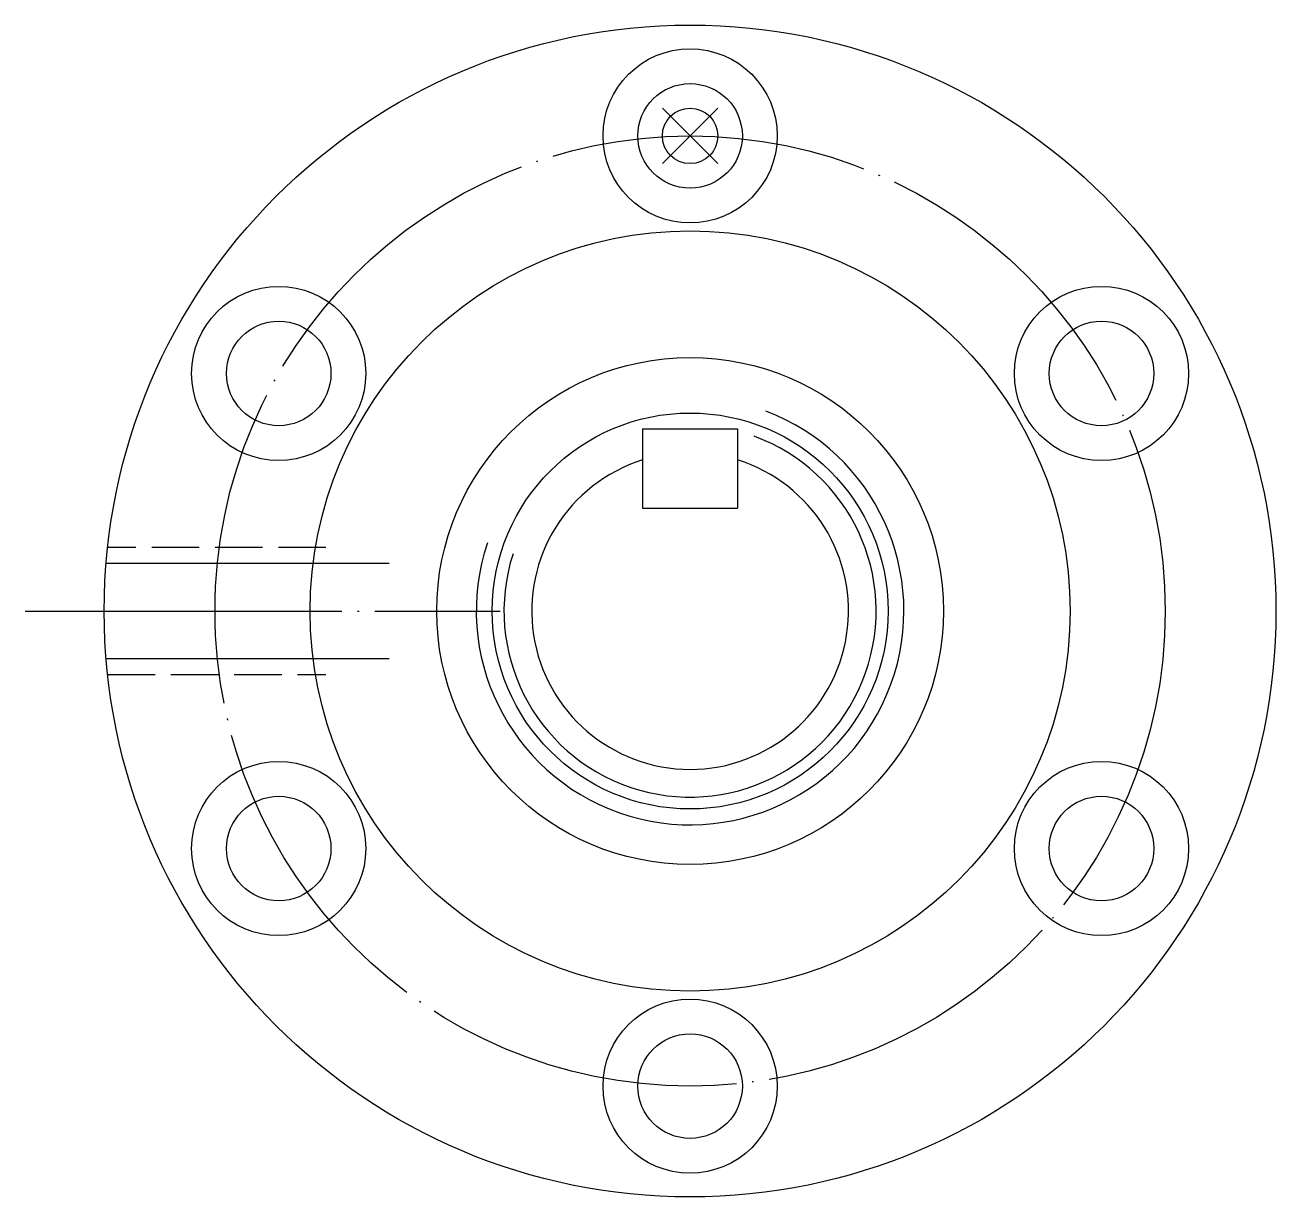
# Model space of a CAD drawing. Extents: x 360.1 to 439.1, y 804.6 to 878.6.
import ezdxf

# ---------------------------------------------------------------- set-up
doc = ezdxf.new("R2010")
doc.units = 0
doc.header["$MEASUREMENT"] = 0
doc.linetypes.add('CENTER', pattern=[22, 20, -1, 0, -1])
doc.linetypes.add('DASHED', pattern=[4, 3, -1])
doc.layers.get('0').update_dxf_attribs({"linetype": 'CONTINUOUS'})
doc.layers.add('$PARTREF_BOM', color=7, linetype='CONTINUOUS')
doc.styles.get("Standard").update_dxf_attribs({"font": 'txt.shx', "bigfont": 'chineset.shx'})

# ---------------------------------------------------------------- blocks, each defined once
blk = doc.blocks.new('PARTREF')
at = {"layer": '$PARTREF_BOM', "color": 2}
for p, q in [((-1.75, -1.75), (1.75, 1.75)), ((-1.75, 1.75), (1.75, -1.75))]:
    blk.add_line(p, q, dxfattribs=at)
blk.add_circle((0, 0), 1.75, dxfattribs=at)
at = {"layer": '$PARTREF_BOM', "color": 2, "flags": 1}
for tag, p in [('TAG15', (5.594, -4.742)), ('TAG5', (-16.086, -4.95)), ('TAG10', (-5.651, -4.998)), ('TAG14', (5.594, -8.742)), ('TAG4', (-16.086, -8.95)), ('TAG9', (-5.651, -8.998)), ('TAG13', (5.594, -12.742)), ('TAG3', (-16.086, -12.95)), ('TAG8', (-5.651, -12.998)), ('TAG2', (-16.086, -16.95)), ('TAG7', (-5.651, -16.998)), ('TAG12', (5.594, -16.742)), ('TAG1', (-16.086, -20.95)), ('TAG6', (-5.651, -20.998)), ('TAG11', (5.594, -20.742))]:
    blk.add_attdef(tag, p, '', height=2.5, dxfattribs=at)

msp = doc.modelspace()

# ---------------------------------------------------------------- linework, layer by layer
at = {"color": 7, "linetype": 'CONTINUOUS'}
for p, q in [((399.143, 853.146), (405.143, 853.146)), ((399.143, 853.146), (399.143, 848.146)), ((405.143, 853.146), (405.143, 848.146)), ((399.143, 848.146), (405.143, 848.146)), ((383.143, 844.646), (365.264, 844.646)), ((365.264, 838.646), (383.143, 838.646))]:
    msp.add_line(p, q, dxfattribs=at)
at = {"color": 3, "linetype": 'DASHED'}
for p, q in [((379.143, 845.646), (365.36, 845.646)), ((365.36, 837.646), (379.143, 837.646))]:
    msp.add_line(p, q, dxfattribs=at)
at = {"color": 1, "linetype": 'CENTER'}
msp.add_line((360.143, 841.646), (390.143, 841.646), dxfattribs=at)
at = {"color": 7, "linetype": 'CONTINUOUS'}
for centre, radius in [((402.143, 841.646), 37), ((402.143, 871.646), 5.5), ((402.143, 871.646), 3.3), ((402.143, 841.646), 24), ((376.162, 856.646), 5.5), ((428.123, 856.646), 5.5), ((376.162, 856.646), 3.3), ((428.123, 856.646), 3.3), ((402.143, 841.646), 16), ((402.143, 841.646), 16), ((402.143, 841.646), 12.5), ((376.162, 826.646), 5.5), ((428.123, 826.646), 5.5), ((376.162, 826.646), 3.3), ((428.123, 826.646), 3.3), ((402.143, 811.646), 5.5), ((402.143, 811.646), 3.3)]:
    msp.add_circle(centre, radius, dxfattribs=at)
at = {"color": 1, "linetype": 'CENTER'}
msp.add_circle((402.143, 841.646), 30, dxfattribs=at)
at = {"color": 7, "linetype": 'CONTINUOUS'}
for radius, start, end in [(13.5, 161.39208, 69.28758), (10, 107.4576, 72.5424)]:
    msp.add_arc((402.143, 841.646), radius, start, end, dxfattribs=at)
at = {"color": 7}
msp.add_arc((402.143, 841.646), 11.75, 162.12862, 69.88453, dxfattribs=at)

# ---------------------------------------------------------------- block references
msp.add_blockref('PARTREF', (402.143, 871.646), dxfattribs=at)

doc.saveas('drawing.dxf')
